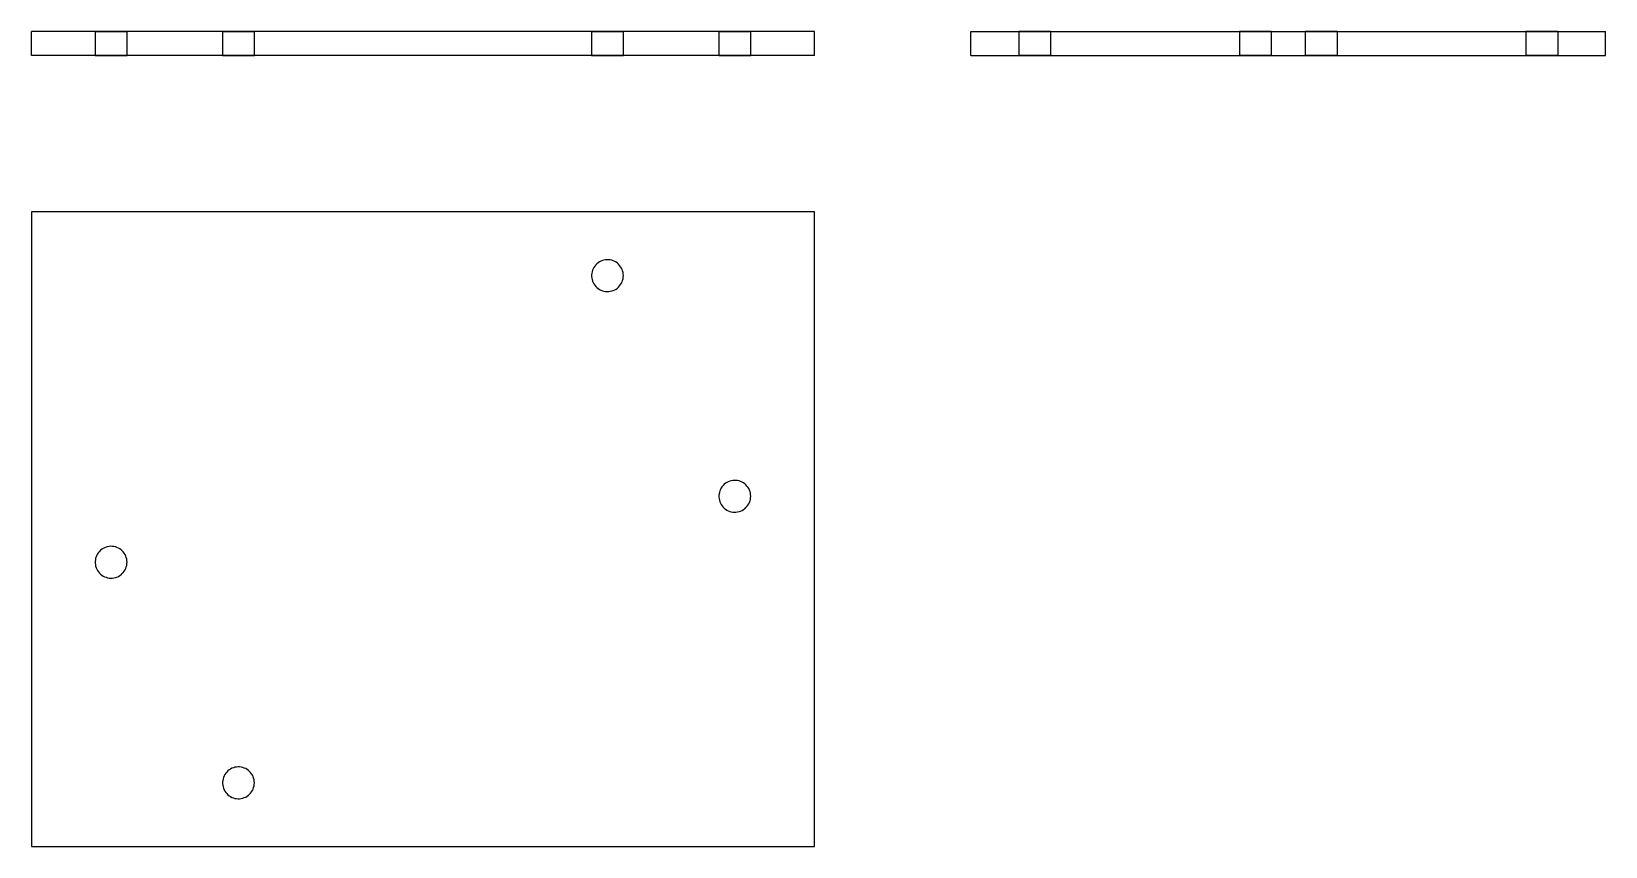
# Model space of a CAD drawing. Extents: x 0 to 3.02, y 0 to 1.56.
import ezdxf

# ---------------------------------------------------------------- set-up
doc = ezdxf.new("R2010")
doc.units = 0
doc.linetypes.add('HIDDEN', pattern=[0.075, 0.050025, -0.024975])
for name, color, linetype in [('FRONT', 7, 'CONTINUOUS'), ('FRONT_HID', 7, 'HIDDEN'), ('LEFT', 7, 'CONTINUOUS'), ('LEFT_HID', 7, 'HIDDEN'), ('TOP', 7, 'CONTINUOUS')]:
    doc.layers.add(name, color=color, linetype=linetype)

msp = doc.modelspace()

# ---------------------------------------------------------------- linework, layer by layer
at = {"layer": 'FRONT'}
for p, q in [((1.5, 1.561458), (0, 1.561458)), ((0, 1.515705), (0, 1.561458)), ((1.5, 1.515705), (1.5, 1.561458)), ((1.5, 1.515705), (0, 1.515705))]:
    msp.add_line(p, q, dxfattribs=at)
at = {"layer": 'FRONT_HID', "linetype": 'HIDDEN'}
for p, q in [((0.183013, 1.561458), (0.122008, 1.561458)), ((0.122008, 1.561458), (0.183013, 1.561458)), ((0.122008, 1.561458), (0.122008, 1.515705)), ((0.183013, 1.515705), (0.183013, 1.561458)), ((0.42703, 1.561458), (0.366025, 1.561458)), ((0.366025, 1.561458), (0.42703, 1.561458)), ((0.366025, 1.561458), (0.366025, 1.515705)), ((0.42703, 1.515705), (0.42703, 1.561458)), ((1.133975, 1.561458), (1.072971, 1.561458)), ((1.072971, 1.561458), (1.133975, 1.561458)), ((1.072971, 1.561458), (1.072971, 1.515705)), ((1.133975, 1.515705), (1.133975, 1.561458)), ((1.377992, 1.561458), (1.316987, 1.561458)), ((1.316987, 1.561458), (1.377992, 1.561458)), ((1.316987, 1.561458), (1.316987, 1.515705)), ((1.377992, 1.515705), (1.377992, 1.561458)), ((0.183013, 1.515705), (0.122008, 1.515705)), ((0.122008, 1.515705), (0.183013, 1.515705)), ((0.42703, 1.515705), (0.366025, 1.515705)), ((0.366025, 1.515705), (0.42703, 1.515705)), ((1.133975, 1.515705), (1.072971, 1.515705)), ((1.072971, 1.515705), (1.133975, 1.515705)), ((1.377992, 1.515705), (1.316987, 1.515705)), ((1.316987, 1.515705), (1.377992, 1.515705))]:
    msp.add_line(p, q, dxfattribs=at)
at = {"layer": 'LEFT'}
for p, q in [((1.8, 1.515705), (1.8, 1.561458)), ((1.8, 1.561458), (3.015705, 1.561458)), ((3.015705, 1.515705), (3.015705, 1.561458)), ((1.8, 1.515705), (3.015705, 1.515705))]:
    msp.add_line(p, q, dxfattribs=at)
at = {"layer": 'LEFT_HID', "linetype": 'HIDDEN'}
for p, q in [((1.922009, 1.561458), (1.891507, 1.561458)), ((1.891507, 1.561458), (1.952511, 1.561458)), ((1.891507, 1.561458), (1.891507, 1.515705)), ((1.952511, 1.561458), (1.922009, 1.561458)), ((1.952511, 1.561458), (1.952511, 1.515705)), ((2.344658, 1.561458), (2.314156, 1.561458)), ((2.314156, 1.561458), (2.37516, 1.561458)), ((2.314156, 1.561458), (2.314156, 1.515705)), ((2.37516, 1.561458), (2.344658, 1.561458)), ((2.37516, 1.561458), (2.37516, 1.515705)), ((2.471047, 1.561458), (2.440545, 1.561458)), ((2.440545, 1.561458), (2.501549, 1.561458)), ((2.440545, 1.561458), (2.440545, 1.515705)), ((2.501549, 1.561458), (2.471047, 1.561458)), ((2.501549, 1.561458), (2.501549, 1.515705)), ((2.893696, 1.561458), (2.863194, 1.561458)), ((2.863194, 1.561458), (2.924198, 1.561458)), ((2.863194, 1.561458), (2.863194, 1.515705)), ((2.924198, 1.561458), (2.893696, 1.561458)), ((2.924198, 1.561458), (2.924198, 1.515705)), ((1.922009, 1.515705), (1.891507, 1.515705)), ((1.891507, 1.515705), (1.952511, 1.515705)), ((1.952511, 1.515705), (1.922009, 1.515705)), ((2.344658, 1.515705), (2.314156, 1.515705)), ((2.314156, 1.515705), (2.37516, 1.515705)), ((2.37516, 1.515705), (2.344658, 1.515705)), ((2.471047, 1.515705), (2.440545, 1.515705)), ((2.440545, 1.515705), (2.501549, 1.515705)), ((2.501549, 1.515705), (2.471047, 1.515705)), ((2.893696, 1.515705), (2.863194, 1.515705)), ((2.863194, 1.515705), (2.924198, 1.515705)), ((2.924198, 1.515705), (2.893696, 1.515705))]:
    msp.add_line(p, q, dxfattribs=at)
at = {"layer": 'TOP'}
for p, q in [((1.5, 1.215705), (0, 1.215705)), ((0, 1.215705), (0, 0)), ((1.5, 0), (1.5, 1.215705)), ((1.08329, 1.116566), (1.081113, 1.114443)), ((1.085667, 1.118462), (1.08329, 1.116566)), ((1.088222, 1.120112), (1.085667, 1.118462)), ((1.090928, 1.121499), (1.088222, 1.120112)), ((1.093758, 1.12261), (1.090928, 1.121499)), ((1.096685, 1.123433), (1.093758, 1.12261)), ((1.09968, 1.123962), (1.096685, 1.123433)), ((1.102712, 1.124189), (1.09968, 1.123962)), ((1.105752, 1.124113), (1.102712, 1.124189)), ((1.108769, 1.123735), (1.105752, 1.124113)), ((1.111734, 1.123058), (1.108769, 1.123735)), ((1.114616, 1.12209), (1.111734, 1.123058)), ((1.117388, 1.120839), (1.114616, 1.12209)), ((1.120021, 1.119319), (1.117388, 1.120839)), ((1.12249, 1.117544), (1.120021, 1.119319)), ((1.12477, 1.115532), (1.12249, 1.117544)), ((1.073311, 1.098242), (1.073008, 1.095217)), ((1.073008, 1.095217), (1.073008, 1.092176)), ((1.073008, 1.092176), (1.073311, 1.08915)), ((1.073914, 1.101223), (1.073311, 1.098242)), ((1.073311, 1.08915), (1.073914, 1.086169)), ((1.07481, 1.104128), (1.073914, 1.101223)), ((1.073914, 1.086169), (1.07481, 1.083264)), ((1.075991, 1.10693), (1.07481, 1.104128)), ((1.077445, 1.109601), (1.075991, 1.10693)), ((1.079158, 1.112113), (1.077445, 1.109601)), ((1.081113, 1.114443), (1.079158, 1.112113)), ((1.126839, 1.113302), (1.12477, 1.115532)), ((1.128675, 1.110879), (1.126839, 1.113302)), ((1.13026, 1.108284), (1.128675, 1.110879)), ((1.13158, 1.105544), (1.13026, 1.108284)), ((1.13262, 1.102687), (1.13158, 1.105544)), ((1.13337, 1.09974), (1.13262, 1.102687)), ((1.13262, 1.084705), (1.13337, 1.087652)), ((1.133823, 1.096733), (1.13337, 1.09974)), ((1.13337, 1.087652), (1.133823, 1.090659)), ((1.133975, 1.093696), (1.133823, 1.096733)), ((1.133823, 1.090659), (1.133975, 1.093696)), ((1.07481, 1.083264), (1.075991, 1.080462)), ((1.075991, 1.080462), (1.077445, 1.077791)), ((1.077445, 1.077791), (1.079158, 1.075279)), ((1.079158, 1.075279), (1.081113, 1.072949)), ((1.081113, 1.072949), (1.08329, 1.070826)), ((1.08329, 1.070826), (1.085667, 1.06893)), ((1.085667, 1.06893), (1.088222, 1.06728)), ((1.088222, 1.06728), (1.090928, 1.065893)), ((1.090928, 1.065893), (1.093758, 1.064782)), ((1.093758, 1.064782), (1.096685, 1.063959)), ((1.096685, 1.063959), (1.09968, 1.063431)), ((1.09968, 1.063431), (1.102712, 1.063203)), ((1.102712, 1.063203), (1.105752, 1.063279)), ((1.105752, 1.063279), (1.108769, 1.063657)), ((1.108769, 1.063657), (1.111734, 1.064334)), ((1.111734, 1.064334), (1.114616, 1.065302)), ((1.114616, 1.065302), (1.117388, 1.066553)), ((1.117388, 1.066553), (1.120021, 1.068074)), ((1.120021, 1.068074), (1.12249, 1.069849)), ((1.12249, 1.069849), (1.12477, 1.071861)), ((1.12477, 1.071861), (1.126839, 1.07409)), ((1.126839, 1.07409), (1.128675, 1.076514)), ((1.128675, 1.076514), (1.13026, 1.079108)), ((1.13026, 1.079108), (1.13158, 1.081848)), ((1.13158, 1.081848), (1.13262, 1.084705)), ((1.327307, 0.693916), (1.32513, 0.691793)), ((1.329684, 0.695812), (1.327307, 0.693916)), ((1.332239, 0.697462), (1.329684, 0.695812)), ((1.334944, 0.698849), (1.332239, 0.697462)), ((1.337775, 0.69996), (1.334944, 0.698849)), ((1.340702, 0.700784), (1.337775, 0.69996)), ((1.343697, 0.701312), (1.340702, 0.700784)), ((1.346729, 0.701539), (1.343697, 0.701312)), ((1.349769, 0.701463), (1.346729, 0.701539)), ((1.352786, 0.701085), (1.349769, 0.701463)), ((1.355751, 0.700409), (1.352786, 0.701085)), ((1.358633, 0.69944), (1.355751, 0.700409)), ((1.361405, 0.69819), (1.358633, 0.69944)), ((1.364038, 0.696669), (1.361405, 0.69819)), ((1.366507, 0.694894), (1.364038, 0.696669)), ((1.368787, 0.692882), (1.366507, 0.694894)), ((1.317328, 0.675593), (1.317025, 0.672567)), ((1.317025, 0.672567), (1.317025, 0.669526)), ((1.317025, 0.669526), (1.317328, 0.6665)), ((1.317931, 0.678573), (1.317328, 0.675593)), ((1.317328, 0.6665), (1.317931, 0.66352)), ((1.318827, 0.681479), (1.317931, 0.678573)), ((1.317931, 0.66352), (1.318827, 0.660614)), ((1.320008, 0.684281), (1.318827, 0.681479)), ((1.321462, 0.686951), (1.320008, 0.684281)), ((1.323175, 0.689464), (1.321462, 0.686951)), ((1.32513, 0.691793), (1.323175, 0.689464)), ((1.370856, 0.690653), (1.368787, 0.692882)), ((1.372692, 0.688229), (1.370856, 0.690653)), ((1.374277, 0.685634), (1.372692, 0.688229)), ((1.375597, 0.682895), (1.374277, 0.685634)), ((1.376637, 0.680037), (1.375597, 0.682895)), ((1.377387, 0.67709), (1.376637, 0.680037)), ((1.376637, 0.662056), (1.377387, 0.665003)), ((1.37784, 0.674084), (1.377387, 0.67709)), ((1.377387, 0.665003), (1.37784, 0.66801)), ((1.377992, 0.671047), (1.37784, 0.674084)), ((1.37784, 0.66801), (1.377992, 0.671047)), ((1.318827, 0.660614), (1.320008, 0.657812)), ((1.320008, 0.657812), (1.321462, 0.655142)), ((1.321462, 0.655142), (1.323175, 0.652629)), ((1.323175, 0.652629), (1.32513, 0.6503)), ((1.32513, 0.6503), (1.327307, 0.648177)), ((1.327307, 0.648177), (1.329684, 0.646281)), ((1.329684, 0.646281), (1.332239, 0.644631)), ((1.332239, 0.644631), (1.334944, 0.643244)), ((1.334944, 0.643244), (1.337775, 0.642133)), ((1.337775, 0.642133), (1.340702, 0.641309)), ((1.340702, 0.641309), (1.343697, 0.640781)), ((1.343697, 0.640781), (1.346729, 0.640554)), ((1.346729, 0.640554), (1.349769, 0.64063)), ((1.349769, 0.64063), (1.352786, 0.641008)), ((1.352786, 0.641008), (1.355751, 0.641684)), ((1.355751, 0.641684), (1.358633, 0.642653)), ((1.358633, 0.642653), (1.361405, 0.643904)), ((1.361405, 0.643904), (1.364038, 0.645424)), ((1.364038, 0.645424), (1.366507, 0.647199)), ((1.366507, 0.647199), (1.368787, 0.649211)), ((1.368787, 0.649211), (1.370856, 0.65144)), ((1.370856, 0.65144), (1.372692, 0.653864)), ((1.372692, 0.653864), (1.374277, 0.656459)), ((1.374277, 0.656459), (1.375597, 0.659198)), ((1.375597, 0.659198), (1.376637, 0.662056)), ((0.142796, 0.573572), (0.139965, 0.572461)), ((0.145723, 0.574395), (0.142796, 0.573572)), ((0.148718, 0.574923), (0.145723, 0.574395)), ((0.15175, 0.575151), (0.148718, 0.574923)), ((0.15479, 0.575075), (0.15175, 0.575151)), ((0.157807, 0.574697), (0.15479, 0.575075)), ((0.160772, 0.57402), (0.157807, 0.574697)), ((0.163654, 0.573052), (0.160772, 0.57402)), ((0.166426, 0.571801), (0.163654, 0.573052)), ((0.122349, 0.549204), (0.122046, 0.546178)), ((0.122046, 0.546178), (0.122046, 0.543138)), ((0.122046, 0.543138), (0.122349, 0.540112)), ((0.122952, 0.552185), (0.122349, 0.549204)), ((0.123848, 0.55509), (0.122952, 0.552185)), ((0.125029, 0.557892), (0.123848, 0.55509)), ((0.126483, 0.560563), (0.125029, 0.557892)), ((0.128196, 0.563075), (0.126483, 0.560563)), ((0.130151, 0.565405), (0.128196, 0.563075)), ((0.132328, 0.567528), (0.130151, 0.565405)), ((0.134705, 0.569424), (0.132328, 0.567528)), ((0.13726, 0.571074), (0.134705, 0.569424)), ((0.139965, 0.572461), (0.13726, 0.571074)), ((0.169059, 0.570281), (0.166426, 0.571801)), ((0.171528, 0.568506), (0.169059, 0.570281)), ((0.173808, 0.566493), (0.171528, 0.568506)), ((0.175877, 0.564264), (0.173808, 0.566493)), ((0.177713, 0.56184), (0.175877, 0.564264)), ((0.179298, 0.559246), (0.177713, 0.56184)), ((0.180618, 0.556506), (0.179298, 0.559246)), ((0.181658, 0.553649), (0.180618, 0.556506)), ((0.182408, 0.550702), (0.181658, 0.553649)), ((0.182861, 0.547695), (0.182408, 0.550702)), ((0.183013, 0.544658), (0.182861, 0.547695)), ((0.182861, 0.541621), (0.183013, 0.544658)), ((0.122349, 0.540112), (0.122952, 0.537131)), ((0.122952, 0.537131), (0.123848, 0.534226)), ((0.123848, 0.534226), (0.125029, 0.531424)), ((0.125029, 0.531424), (0.126483, 0.528753)), ((0.126483, 0.528753), (0.128196, 0.526241)), ((0.128196, 0.526241), (0.130151, 0.523911)), ((0.130151, 0.523911), (0.132328, 0.521788)), ((0.132328, 0.521788), (0.134705, 0.519892)), ((0.134705, 0.519892), (0.13726, 0.518242)), ((0.13726, 0.518242), (0.139965, 0.516855)), ((0.139965, 0.516855), (0.142796, 0.515744)), ((0.142796, 0.515744), (0.145723, 0.514921)), ((0.145723, 0.514921), (0.148718, 0.514393)), ((0.148718, 0.514393), (0.15175, 0.514165)), ((0.15175, 0.514165), (0.15479, 0.514241)), ((0.15479, 0.514241), (0.157807, 0.514619)), ((0.157807, 0.514619), (0.160772, 0.515296)), ((0.160772, 0.515296), (0.163654, 0.516264)), ((0.163654, 0.516264), (0.166426, 0.517515)), ((0.166426, 0.517515), (0.169059, 0.519035)), ((0.169059, 0.519035), (0.171528, 0.52081)), ((0.171528, 0.52081), (0.173808, 0.522823)), ((0.173808, 0.522823), (0.175877, 0.525052)), ((0.175877, 0.525052), (0.177713, 0.527476)), ((0.177713, 0.527476), (0.179298, 0.53007)), ((0.179298, 0.53007), (0.180618, 0.53281)), ((0.180618, 0.53281), (0.181658, 0.535667)), ((0.181658, 0.535667), (0.182408, 0.538614)), ((0.182408, 0.538614), (0.182861, 0.541621)), ((0.386813, 0.150922), (0.383982, 0.149811)), ((0.38974, 0.151746), (0.386813, 0.150922)), ((0.392735, 0.152274), (0.38974, 0.151746)), ((0.395767, 0.152501), (0.392735, 0.152274)), ((0.398807, 0.152425), (0.395767, 0.152501)), ((0.401824, 0.152047), (0.398807, 0.152425)), ((0.404789, 0.151371), (0.401824, 0.152047)), ((0.407671, 0.150402), (0.404789, 0.151371)), ((0.366366, 0.126555), (0.366063, 0.123529)), ((0.366063, 0.123529), (0.366063, 0.120488)), ((0.366969, 0.129535), (0.366366, 0.126555)), ((0.367865, 0.132441), (0.366969, 0.129535)), ((0.369046, 0.135243), (0.367865, 0.132441)), ((0.3705, 0.137913), (0.369046, 0.135243)), ((0.372213, 0.140426), (0.3705, 0.137913)), ((0.374168, 0.142755), (0.372213, 0.140426)), ((0.376345, 0.144878), (0.374168, 0.142755)), ((0.378722, 0.146774), (0.376345, 0.144878)), ((0.381276, 0.148424), (0.378722, 0.146774)), ((0.383982, 0.149811), (0.381276, 0.148424)), ((0.410443, 0.149151), (0.407671, 0.150402)), ((0.413076, 0.147631), (0.410443, 0.149151)), ((0.415545, 0.145856), (0.413076, 0.147631)), ((0.417825, 0.143844), (0.415545, 0.145856)), ((0.419893, 0.141615), (0.417825, 0.143844)), ((0.42173, 0.139191), (0.419893, 0.141615)), ((0.423315, 0.136596), (0.42173, 0.139191)), ((0.424634, 0.133857), (0.423315, 0.136596)), ((0.425675, 0.130999), (0.424634, 0.133857)), ((0.426425, 0.128052), (0.425675, 0.130999)), ((0.426878, 0.125045), (0.426425, 0.128052)), ((0.42703, 0.122008), (0.426878, 0.125045)), ((0.426878, 0.118971), (0.42703, 0.122008)), ((0.366063, 0.120488), (0.366366, 0.117462)), ((0.366366, 0.117462), (0.366969, 0.114482)), ((0.366969, 0.114482), (0.367865, 0.111576)), ((0.367865, 0.111576), (0.369046, 0.108774)), ((0.369046, 0.108774), (0.3705, 0.106104)), ((0.3705, 0.106104), (0.372213, 0.103591)), ((0.372213, 0.103591), (0.374168, 0.101262)), ((0.374168, 0.101262), (0.376345, 0.099139)), ((0.376345, 0.099139), (0.378722, 0.097243)), ((0.378722, 0.097243), (0.381276, 0.095593)), ((0.381276, 0.095593), (0.383982, 0.094206)), ((0.383982, 0.094206), (0.386813, 0.093095)), ((0.386813, 0.093095), (0.38974, 0.092271)), ((0.38974, 0.092271), (0.392735, 0.091743)), ((0.392735, 0.091743), (0.395767, 0.091516)), ((0.395767, 0.091516), (0.398807, 0.091592)), ((0.398807, 0.091592), (0.401824, 0.09197)), ((0.401824, 0.09197), (0.404789, 0.092646)), ((0.404789, 0.092646), (0.407671, 0.093615)), ((0.407671, 0.093615), (0.410443, 0.094865)), ((0.410443, 0.094865), (0.413076, 0.096386)), ((0.413076, 0.096386), (0.415545, 0.098161)), ((0.415545, 0.098161), (0.417825, 0.100173)), ((0.417825, 0.100173), (0.419893, 0.102402)), ((0.419893, 0.102402), (0.42173, 0.104826)), ((0.42173, 0.104826), (0.423315, 0.107421)), ((0.423315, 0.107421), (0.424634, 0.11016)), ((0.424634, 0.11016), (0.425675, 0.113018)), ((0.425675, 0.113018), (0.426425, 0.115965)), ((0.426425, 0.115965), (0.426878, 0.118971)), ((0, 0), (1.5, 0))]:
    msp.add_line(p, q, dxfattribs=at)

doc.saveas('drawing.dxf')
